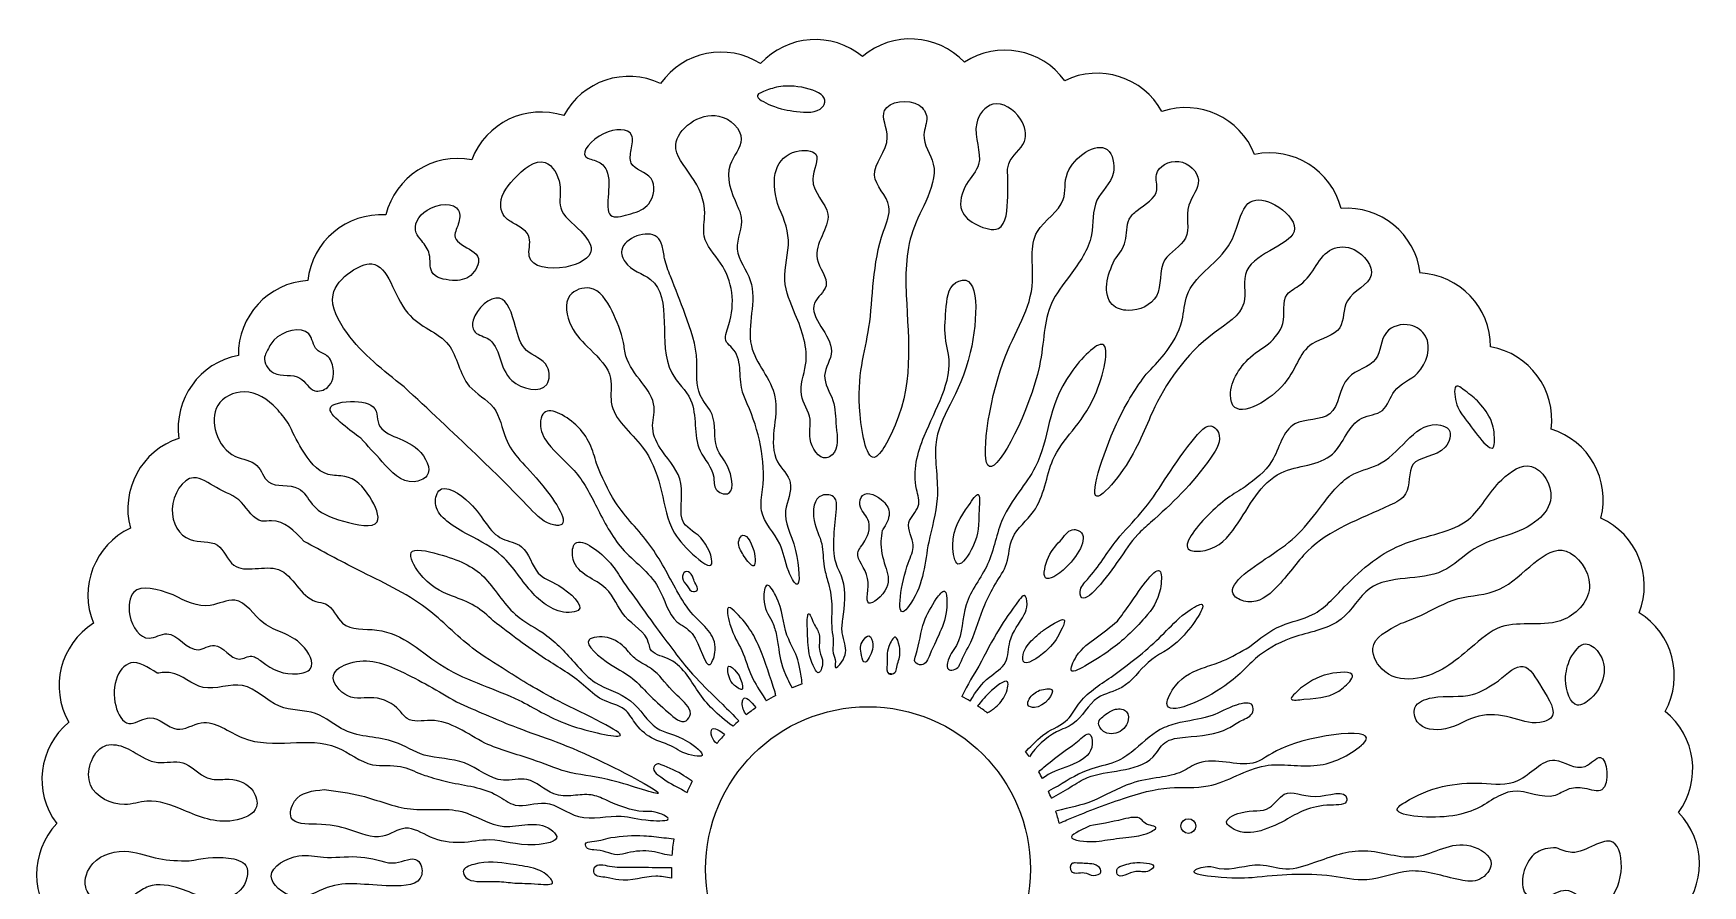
# Model space of a CAD drawing. Header units: millimetres. Extents: x 1148 to 2228, y 1678 to 2178.
# Drawn here: x 1149.2 to 1637.5, y 1928.4 to 2177.7 of the extents above; entities that cross this region are included whole.
import ezdxf

# ---------------------------------------------------------------- set-up
doc = ezdxf.new("R2010")
doc.units = ezdxf.units.MM
doc.layers.get('0').update_dxf_attribs({"color": 1})

# ---------------------------------------------------------------- blocks, each defined once
blk = doc.blocks.new('*U6')
blk.add_arc((-0.88, -18.22), 21.64, 43.1768, 130.401)
blk = doc.blocks.new('*U7')
at = {"color": 0, "linetype": 'ByBlock', "lineweight": -2}
for p, rotation in [((7211, 6053.3), 14.39999999999996), ((7240.85, 6057.29), 7.199999999999979), ((7300.87, 6053.96), 352.8), ((7181.89, 6045.59), 21.59999999999998), ((7330.09, 6046.69), 345.6), ((7153.98, 6034.3), 28.79999999999997), ((7358.17, 6035.81), 338.4), ((7127.7, 6019.6), 35.99999999999997), ((7384.66, 6021.5), 331.2000000000001), ((7409.16, 6003.98), 324), ((7103.46, 6001.72), 43.19999999999999), ((7431.26, 5983.53), 316.8), ((7081.67, 5980.95), 50.39999999999996), ((7062.64, 5957.6), 57.59999999999998), ((7450.63, 5960.47), 309.6), ((7466.95, 5935.16), 302.3999999999999), ((7046.7, 5932.06), 64.79999999999995), ((7479.97, 5908.01), 295.1999999999999), ((7034.08, 5904.72), 71.99999999999997), ((7489.49, 5879.44), 288), ((7024.98, 5876.01), 79.19999999999999), ((7495.35, 5849.9), 280.8), ((7019.56, 5846.39), 86.39999999999998), ((7497.46, 5819.86), 273.6), ((7017.89, 5816.32), 93.59999999999997)]:
    blk.add_blockref('*U6', p, dxfattribs=dict(at, rotation=rotation))
blk.add_blockref('*U6', (7270.96, 6057.52), dxfattribs=at)

msp = doc.modelspace()

# ---------------------------------------------------------------- linework, layer by layer
for centre, radius in [((1393.35, 1933.2), 47.5), ((1487.05, 1945.78), 2.16)]:
    msp.add_circle(centre, radius)
for start, end in [(109.5555, 112.6884), (82.9704, 83.9495), (118.0157, 121.1597), (58.6953, 61.4718), (128.2446, 128.2876), (124.7686, 128.2446), (52.6624, 56.1146), (131.052, 133.3745), (136.9209, 140.2936), (34.8468, 36.7581), (153.4502, 157.0231), (27.4133, 29.7092), (21.1162, 23.3131), (13.4843, 17.1586), (171.1801, 176.0365), (179.5538, 182.5944)]:
    msp.add_arc((1393.35, 1933.2), 57.5, start, end)
for points, knots in [([(1363.72, 2161.02), (1365.16, 2161.54), (1370.39, 2163.4), (1382.95, 2160.39), (1378.71, 2154.14), (1371.71, 2154.86), (1366.74, 2155.58), (1359.23, 2159.39), (1362.45, 2160.56), (1363.72, 2161.02)], [0, 0, 0, 0, 4.978665, 18.07367, 18.897659, 26.582102, 34.394793, 39.20113, 42.299068, 42.299068, 42.299068, 42.299068]), ([(1410.28, 2128.44), (1411.8, 2132.16), (1414.52, 2138.87), (1408.24, 2146.71), (1411.41, 2152.86), (1407.54, 2159.1), (1394.91, 2157.01), (1401.66, 2145.5), (1391.51, 2136.62), (1401.41, 2128), (1394.43, 2112.96), (1395.23, 2090.94), (1388.69, 2074.82), (1393.62, 2049.6), (1406.92, 2070.5), (1404.72, 2091.01), (1404.01, 2115.98), (1408.67, 2125.24), (1410.28, 2128.44)], [0, 0, 0, 0, 11.220921, 20.245772, 25.433265, 29.544542, 39.82098, 47.729437, 59.414722, 69.521702, 76.831771, 105.274411, 130.91867, 144.172005, 149.274164, 190.433876, 210.60157, 221.263734, 221.263734, 221.263734, 221.263734]), ([(1355.12, 2127.22), (1353.37, 2131.31), (1350.43, 2138.16), (1358.97, 2146.92), (1348.25, 2157.77), (1332.91, 2146.33), (1342.61, 2135.59), (1346.54, 2126.87), (1344.26, 2117.19), (1353.31, 2108.39), (1354.89, 2097.2), (1350.87, 2087.78), (1356.88, 2083.48), (1355.06, 2075.7), (1361.09, 2062.93), (1363.98, 2050.81), (1361.11, 2036.22), (1368.48, 2029.18), (1368.95, 2022.09), (1373.96, 2012.94), (1372.55, 2029.69), (1367.31, 2036.19), (1372.51, 2046.36), (1362.56, 2055.14), (1370.41, 2071.53), (1355.07, 2086.2), (1362.63, 2102.99), (1353.02, 2114.06), (1357.35, 2122.06), (1355.61, 2126.1), (1355.12, 2127.22)], [0, 0, 0, 0, 12.144354, 20.345284, 29.797844, 44.988163, 55.152051, 66.76732, 73.430798, 82.629073, 101.04513, 105.943326, 108.336993, 121.032025, 125.278755, 150.759769, 156.937318, 168.017342, 176.519242, 180.81406, 190.690393, 202.731358, 210.999171, 218.128847, 237.079113, 253.550438, 272.653721, 282.61388, 291.940801, 295.524031, 295.524031, 295.524031, 295.524031]), ([(1434.18, 2137.94), (1434.23, 2135.45), (1434.33, 2129.96), (1433.77, 2118.85), (1424.94, 2121.24), (1419.24, 2125.83), (1421.5, 2133.69), (1428.13, 2140.42), (1422.62, 2149.85), (1430, 2159.45), (1438.54, 2153.89), (1440.5, 2145.08), (1434.82, 2141.67), (1434.27, 2138.48), (1434.18, 2137.94)], [0, 0, 0, 0, 8.015453, 17.695879, 23.98407, 30.200046, 38.011971, 44.774486, 56.785656, 64.11982, 73.318096, 79.921368, 87.862271, 89.514698, 89.514698, 89.514698, 89.514698]), ([(1324.03, 2143.63), (1323.82, 2142.19), (1323.21, 2138.07), (1331.92, 2136.63), (1330.3, 2127.03), (1324.47, 2124.97), (1314.23, 2122.14), (1319.73, 2135.64), (1314.52, 2140.52), (1307.94, 2141.47), (1315.49, 2150.03), (1325.3, 2149.87), (1324.35, 2145.21), (1324.03, 2143.63)], [0, 0, 0, 0, 3.93137, 11.219465, 18.658407, 24.713235, 30.167955, 43.742162, 47.517087, 51.110329, 59.622718, 67.83059, 72.05717, 72.05717, 72.05717, 72.05717]), ([(1366.83, 2127.9), (1368.37, 2124.39), (1371.56, 2117.15), (1367.51, 2105.72), (1372.87, 2094.1), (1376.88, 2082.81), (1372.25, 2072.22), (1377.4, 2065.37), (1375.33, 2058.87), (1379.42, 2052.25), (1385.1, 2055.52), (1383.75, 2062.78), (1383.95, 2070.29), (1378.92, 2077.48), (1386.21, 2087.05), (1373.15, 2096.56), (1383.62, 2104.26), (1374.7, 2113.35), (1385.99, 2124.58), (1374.45, 2132.91), (1380.61, 2143.27), (1370.87, 2143.94), (1364.88, 2137.56), (1366.13, 2131.36), (1366.83, 2127.9)], [0, 0, 0, 0, 11.182417, 22.992177, 33.418114, 48.49404, 57.373783, 64.944287, 70.662596, 77.963751, 79.914518, 88.248613, 95.940817, 103.629114, 110.984667, 125.888029, 131.97585, 140.303981, 153.701425, 164.860302, 172.218966, 177.96712, 185.830198, 195.789681, 195.789681, 195.789681, 195.789681]), ([(1452.48, 2106.92), (1455.17, 2110.63), (1459.93, 2117.18), (1458.49, 2129.32), (1466.54, 2135.19), (1463.62, 2148.38), (1449.57, 2138.84), (1452.2, 2127.11), (1439.49, 2120.17), (1443.81, 2100.15), (1430.61, 2084.04), (1423.47, 2033.36), (1445.82, 2077.58), (1444.35, 2096.35), (1450.39, 2104.2), (1452.48, 2106.92)], [0, 0, 0, 0, 13.322944, 23.589204, 32.98408, 39.959056, 53.420863, 61.337263, 73.375046, 87.98615, 113.435311, 143.928668, 176.678488, 195.380609, 205.300159, 205.300159, 205.300159, 205.300159]), ([(1289.59, 2122.19), (1291.68, 2121), (1295.56, 2118.8), (1292.4, 2109.59), (1304.46, 2107.76), (1314.65, 2113.18), (1308.78, 2120.99), (1302.08, 2125.45), (1304.32, 2133.72), (1298.72, 2143.03), (1289.37, 2135.5), (1285.03, 2128.98), (1286.77, 2123.75), (1288.63, 2122.72), (1289.59, 2122.19)], [0, 0, 0, 0, 6.363526, 11.760641, 22.893658, 31.884223, 38.110747, 47.137972, 53.959388, 61.670555, 72.063803, 81.067977, 84.057862, 87.241238, 87.241238, 87.241238, 87.241238]), ([(1465.49, 2111.38), (1464.43, 2109.12), (1462.5, 2105.02), (1463.72, 2097.82), (1470.94, 2095.69), (1480.3, 2100.07), (1477.46, 2111.94), (1488.7, 2116.98), (1485.23, 2127.19), (1492.42, 2134.54), (1484.77, 2142.39), (1476.36, 2137.76), (1479.15, 2130.2), (1473.17, 2127.03), (1468.64, 2122.75), (1469.44, 2116.62), (1466.8, 2113.11), (1465.49, 2111.38)], [0, 0, 0, 0, 7.474873, 13.63685, 18.620079, 27.860855, 38.649343, 47.507502, 57.164738, 65.016188, 72.960846, 80.601406, 85.001813, 93.400404, 96.847198, 103.330135, 109.682213, 109.682213, 109.682213, 109.682213]), ([(1474.69, 2077.97), (1471.91, 2074.1), (1465.57, 2065.26), (1455.6, 2035.39), (1471.13, 2052.84), (1476.56, 2069.32), (1488.31, 2087.22), (1505.45, 2096.8), (1500.73, 2112.75), (1523.64, 2116.83), (1513.37, 2128.16), (1503.73, 2130.09), (1501.54, 2121.05), (1497.22, 2111.27), (1486.06, 2105.08), (1485.66, 2092.26), (1480.95, 2084.39), (1476.51, 2079.84), (1474.69, 2077.97)], [0, 0, 0, 0, 16.930132, 38.687651, 47.798337, 68.064206, 97.494865, 109.746671, 119.320409, 137.953695, 146.977139, 154.096969, 162.825149, 169.400386, 187.402887, 194.873715, 206.133479, 213.981575, 213.981575, 213.981575, 213.981575]), ([(1262.83, 2116.98), (1263.76, 2115.77), (1265.78, 2113.15), (1264.51, 2106.71), (1271.69, 2104.99), (1277.47, 2105.87), (1281.07, 2112.89), (1275.35, 2114.93), (1271.68, 2118.17), (1273.84, 2121.76), (1274.42, 2128.35), (1263.68, 2127.86), (1259.74, 2120.38), (1262.16, 2117.72), (1262.83, 2116.98)], [0, 0, 0, 0, 4.454944, 9.69913, 16.195029, 21.804708, 27.239674, 33.611421, 36.40633, 40.429767, 44.411141, 53.62363, 61.028585, 63.8881, 63.8881, 63.8881, 63.8881]), ([(1335.57, 2106.61), (1337.03, 2102.91), (1340.22, 2094.83), (1344.19, 2083.44), (1342.56, 2072.39), (1349.45, 2065.79), (1347.58, 2056.36), (1353.3, 2051.33), (1354.34, 2041.6), (1347.98, 2043.91), (1348.86, 2049.88), (1341.34, 2056.76), (1344.36, 2069.79), (1329.71, 2082), (1338.24, 2104.84), (1322.72, 2108.6), (1319.68, 2117.04), (1330.73, 2121.06), (1333.38, 2115.24), (1333.77, 2111.23), (1334.9, 2108.32), (1335.57, 2106.61)], [0, 0, 0, 0, 11.943716, 26.074834, 36.023302, 42.703704, 52.382897, 60.073188, 66.920626, 70.447735, 74.170427, 82.794901, 97.968299, 107.638548, 135.631953, 144.676986, 148.293044, 159.304005, 162.204998, 166.056048, 171.498561, 171.498561, 171.498561, 171.498561]), ([(1510.53, 2086.81), (1508.48, 2085.48), (1502.8, 2081.78), (1498.5, 2074.27), (1501.01, 2064.73), (1518.53, 2074.14), (1519.31, 2087.27), (1533.28, 2089.83), (1531.6, 2101.22), (1543.98, 2105.46), (1536.77, 2115.52), (1525.72, 2115.3), (1523.27, 2105.11), (1513.85, 2101.24), (1516.19, 2092.53), (1512.3, 2088.6), (1510.53, 2086.81)], [0, 0, 0, 0, 7.465069, 20.644106, 21.153967, 36.566482, 51.886018, 61.236154, 69.427164, 79.652716, 88.651957, 95.099957, 109.070051, 113.838957, 122.49369, 129.731267, 129.731267, 129.731267, 129.731267]), ([(1257.66, 2074.24), (1264.72, 2067.68), (1277.27, 2056), (1291.12, 2042.37), (1298.97, 2033.97), (1306.99, 2033.41), (1295.45, 2050.22), (1287.41, 2055.44), (1285.13, 2069.25), (1274.21, 2074.16), (1272.62, 2089.18), (1255.76, 2093.17), (1252.63, 2113.17), (1241.06, 2107.96), (1234.52, 2100.55), (1240.67, 2089.49), (1248.49, 2081.48), (1254.61, 2076.65), (1257.66, 2074.24)], [0, 0, 0, 0, 28.746914, 51.125807, 59.902318, 61.059628, 73.55884, 91.208593, 100.820822, 110.302443, 123.846281, 138.918451, 156.744875, 163.233373, 171.795534, 183.50164, 195.166179, 206.702398, 206.702398, 206.702398, 206.702398]), ([(1416.14, 2096.57), (1415.9, 2093.58), (1415.55, 2089.26), (1418.95, 2076.91), (1409.84, 2062.96), (1406.01, 2048.08), (1409.17, 2038.96), (1403.5, 2034.52), (1407.68, 2028), (1403.77, 2021.15), (1401.04, 2004.64), (1409.8, 2015.93), (1409.97, 2027.03), (1414.94, 2042.21), (1410.58, 2063.04), (1424.74, 2075.01), (1426.13, 2108.48), (1416.66, 2103.52), (1416.39, 2099.86), (1416.14, 2096.57)], [0, 0, 0, 0, 8.913092, 12.883443, 37.78881, 53.543368, 58.485716, 64.029398, 70.78979, 76.232767, 90.259864, 93.223224, 111.859255, 124.816359, 140.541975, 169.422541, 190.535491, 191.478706, 200.164244, 200.164244, 200.164244, 200.164244]), ([(1290.26, 2091.83), (1290.96, 2089.22), (1292.36, 2083.96), (1300.36, 2082.01), (1300.32, 2071.78), (1284.46, 2075.16), (1286.45, 2088.1), (1277.63, 2089.74), (1277.49, 2096.37), (1286.86, 2103.84), (1289.15, 2095.78), (1290.26, 2091.83)], [0, 0, 0, 0, 7.608776, 15.323117, 20.491026, 30.780831, 45.064663, 49.441434, 52.574664, 62.602769, 72.217108, 72.217108, 72.217108, 72.217108]), ([(1318.55, 2096.41), (1319.88, 2093.44), (1321.76, 2089.22), (1322.48, 2081.51), (1327, 2075.95), (1331.88, 2069.16), (1329.44, 2061.75), (1333.56, 2054.19), (1340.78, 2046.82), (1336.77, 2033.92), (1345.75, 2030.89), (1349.58, 2018.76), (1339.8, 2027.09), (1334.8, 2033.58), (1332.92, 2045.56), (1328.08, 2058.16), (1316.73, 2066.28), (1319.27, 2078.22), (1312.3, 2085.06), (1305.93, 2091.19), (1303.78, 2101.36), (1313.86, 2104.78), (1316.79, 2099.56), (1318.55, 2096.41)], [0, 0, 0, 0, 9.703839, 13.75821, 22.759966, 30.800063, 37.012084, 44.168513, 55.233464, 66.814791, 74.51624, 82.004519, 89.503078, 98.292669, 110.707439, 123.368586, 139.231548, 146.255124, 156.54287, 165.417758, 174.37119, 180.563549, 189.989012, 189.989012, 189.989012, 189.989012]), ([(1217.54, 2084.61), (1218.07, 2085.77), (1220.03, 2090.02), (1230.52, 2092.96), (1231.08, 2084.84), (1235.7, 2083.66), (1237.52, 2079.15), (1236.49, 2073.93), (1230.46, 2072.11), (1227.34, 2078.99), (1219.77, 2076.31), (1216.12, 2081.96), (1217.25, 2084.07), (1217.54, 2084.61)], [0, 0, 0, 0, 3.890813, 14.275356, 19.483093, 22.841886, 27.055675, 32.795774, 36.649149, 42.356764, 50.253998, 55.51098, 57.272767, 57.272767, 57.272767, 57.272767]), ([(1503.71, 2045.06), (1506.6, 2047.2), (1512.98, 2051.91), (1515.38, 2065.77), (1531.24, 2063.69), (1531.11, 2078.5), (1543.56, 2080.49), (1543.11, 2091.11), (1551.68, 2093.49), (1558.89, 2088.25), (1555.77, 2077.27), (1546.73, 2074.61), (1544.87, 2066.19), (1534.39, 2065.81), (1530.91, 2050.91), (1510.55, 2051.69), (1503.21, 2035.41), (1495.12, 2026.16), (1483.46, 2025.97), (1494.19, 2039.28), (1500.32, 2043), (1503.71, 2045.06)], [0, 0, 0, 0, 10.700353, 23.566918, 34.17718, 46.09961, 55.756574, 64.161195, 71.471114, 76.988482, 88.019603, 96.600625, 103.257644, 109.676061, 123.228276, 139.242403, 159.82144, 171.177001, 175.746052, 187.006909, 200.966314, 200.966314, 200.966314, 200.966314]), ([(1430.6, 2016.65), (1429.5, 2014.62), (1426.56, 2009.17), (1424.47, 2000.85), (1420.99, 1995.22), (1419.75, 1991.8), (1416.43, 1990.71), (1416.54, 1995.25), (1421.2, 1999.92), (1420.6, 2011.59), (1429.7, 2022.04), (1431.63, 2037.51), (1447.16, 2053.5), (1445.05, 2071.95), (1465.71, 2092.78), (1459.55, 2065.35), (1446.18, 2056.73), (1444.63, 2038.54), (1434.69, 2031.37), (1434.61, 2022.63), (1431.88, 2018.56), (1430.6, 2016.65)], [0, 0, 0, 0, 6.918591, 18.543902, 25.47822, 26.454864, 29.602337, 31.540089, 37.184655, 49.431502, 62.85585, 76.921709, 94.735675, 124.1373, 136.6774, 151.799982, 174.219168, 190.379198, 200.160957, 207.902233, 214.69006, 214.69006, 214.69006, 214.69006]), ([(1223.74, 2063.68), (1224.97, 2061.17), (1227.75, 2055.54), (1233.19, 2048.02), (1242.15, 2048.59), (1247.52, 2043.53), (1252.42, 2032.07), (1238.56, 2034.95), (1231.24, 2038), (1226.94, 2046.7), (1217.51, 2044.02), (1215.25, 2052.68), (1207.03, 2053.16), (1201.93, 2060.17), (1201.66, 2069.83), (1211.83, 2074.69), (1219.53, 2069.41), (1222.67, 2065.13), (1223.74, 2063.68)], [0, 0, 0, 0, 8.589827, 19.304477, 24.169084, 33.668852, 41.23513, 51.105802, 61.557464, 67.667723, 76.583944, 82.452934, 89.309212, 98.175727, 106.153538, 114.898314, 125.54368, 130.985736, 130.985736, 130.985736, 130.985736]), ([(1571.59, 2070.21), (1573.02, 2068.55), (1575.73, 2065.4), (1576.66, 2060.81), (1576.6, 2052.81), (1568.4, 2064.67), (1565.29, 2068.37), (1564.44, 2075.66), (1568.62, 2072.75), (1570.33, 2071.28), (1571.59, 2070.21)], [0, 0, 0, 0, 6.369156, 12.111886, 14.66645, 26.242391, 31.856287, 36.556749, 38.528472, 43.941093, 43.941093, 43.941093, 43.941093]), ([(1244.99, 2059.22), (1247.02, 2057.02), (1251.46, 2052.22), (1257.82, 2045), (1266.64, 2048.43), (1261.12, 2059.86), (1249.65, 2059.61), (1249.88, 2068.86), (1243.4, 2070.61), (1233.26, 2068.97), (1240.28, 2062.72), (1243.34, 2060.45), (1244.99, 2059.22)], [0, 0, 0, 0, 9.286467, 20.278411, 24.394079, 32.532628, 46.730465, 49.89891, 56.776813, 64.246474, 70.006348, 76.787846, 76.787846, 76.787846, 76.787846]), ([(1313.92, 2051.83), (1315.54, 2047.96), (1319.27, 2039.06), (1330.19, 2028.68), (1336.21, 2016.53), (1342.31, 2006.29), (1350.43, 2000.99), (1346.19, 1988.92), (1343.78, 2002.68), (1335.21, 2005.68), (1332.74, 2018.09), (1320.68, 2025.8), (1314.28, 2038.63), (1308.43, 2049.99), (1300.23, 2056.04), (1297.04, 2062.26), (1298.59, 2069.47), (1310.93, 2062.59), (1312.85, 2055.69), (1313.92, 2051.83)], [0, 0, 0, 0, 12.492924, 28.69139, 44.248991, 52.71798, 64.860107, 69.288057, 79.775872, 85.346051, 96.745993, 112.368256, 126.510488, 139.11502, 150.171259, 156.400976, 159.220306, 169.354838, 182.196492, 182.196492, 182.196492, 182.196492]), ([(1476.01, 2034.55), (1482.09, 2040.06), (1489.93, 2047.18), (1497.35, 2059.3), (1493.15, 2064.54), (1482.15, 2051.51), (1477.38, 2041.22), (1464.82, 2028.72), (1460.32, 2020.56), (1455.3, 2015.62), (1455.71, 2008.87), (1467.14, 2023.61), (1470.67, 2029.88), (1474.67, 2033.38), (1476.01, 2034.55)], [0, 0, 0, 0, 26.062656, 33.593592, 35.803079, 43.332683, 69.0798, 79.65896, 94.11376, 98.23553, 99.014775, 113.15848, 123.363301, 128.503783, 128.503783, 128.503783, 128.503783]), ([(1526.25, 2039.81), (1523.96, 2036.77), (1519.38, 2030.69), (1510.83, 2024.66), (1495.59, 2014.75), (1506.46, 2010.02), (1514.62, 2016.48), (1523.61, 2030.84), (1538.93, 2036.12), (1552.53, 2042.8), (1550.38, 2054.41), (1561.94, 2053.37), (1564.59, 2061.7), (1554.4, 2065.82), (1547.9, 2051.64), (1533.56, 2049.36), (1528.98, 2043.39), (1526.25, 2039.81)], [0, 0, 0, 0, 10.977544, 21.99341, 37.239758, 41.492032, 50.797519, 64.905566, 92.411549, 98.128786, 106.950842, 117.661956, 122.904496, 125.61509, 146.176155, 154.829618, 167.70221, 167.70221, 167.70221, 167.70221]), ([(1504.92, 1998.25), (1502.36, 1996.74), (1498.27, 1994.31), (1490.41, 1991.86), (1483.95, 1989.15), (1477.3, 1976.08), (1499.69, 1986.16), (1506.51, 1995.87), (1519.03, 2002.22), (1532.45, 2003.97), (1540.71, 2020.47), (1559.58, 2016.31), (1572.33, 2030.25), (1586.78, 2031.02), (1595.22, 2042.45), (1588.28, 2054.17), (1576.03, 2046.11), (1569.92, 2032.28), (1548.63, 2030.05), (1534.69, 2018.54), (1524.81, 2006.92), (1513.39, 2005.01), (1507.87, 2000.61), (1504.92, 1998.25)], [0, 0, 0, 0, 8.883875, 14.20243, 24.544, 30.321141, 48.085008, 61.566901, 73.480713, 87.748161, 99.968503, 121.879544, 133.11498, 153.723884, 161.140425, 171.847913, 181.376118, 196.556412, 216.21648, 238.199466, 250.545584, 260.212429, 271.41242, 271.41242, 271.41242, 271.41242]), ([(1228.45, 2029.06), (1233.64, 2026.23), (1245.54, 2019.74), (1263.65, 2011.56), (1275.56, 1998.64), (1289.65, 1990.04), (1300.71, 1982.82), (1330.76, 1969.25), (1303.15, 1975.14), (1290.17, 1984.38), (1268.6, 1990.14), (1254.99, 2004.84), (1239.15, 2002.53), (1236.53, 2011.02), (1227.66, 2011.51), (1223.42, 2025.14), (1207.69, 2018.13), (1203.96, 2030), (1193.5, 2027.85), (1187.37, 2038.48), (1194.7, 2050.55), (1203.17, 2043.98), (1210.49, 2041.78), (1214.06, 2034.3), (1221.94, 2035.87), (1225.55, 2032.09), (1228.45, 2029.06)], [0, 0, 0, 0, 17.792219, 40.768115, 58.523209, 70.356704, 88.212863, 108.786018, 124.161999, 140.410951, 164.3668, 186.775654, 197.020312, 204.535572, 207.476407, 221.84047, 234.957206, 242.566636, 250.690963, 260.987104, 272.133367, 279.395004, 287.929317, 296.012637, 298.820602, 310.141493, 310.141493, 310.141493, 310.141493]), ([(1276.5, 2030.94), (1280, 2029.13), (1287.8, 2025.11), (1293.06, 2015.54), (1299.86, 2009.69), (1304.43, 2007.9), (1311.69, 2009.12), (1303.02, 2017.02), (1295.63, 2018.87), (1293.85, 2028.19), (1282.9, 2029.83), (1280.21, 2039.09), (1267.74, 2047.13), (1266.23, 2038.74), (1270.54, 2034.3), (1274.33, 2032.16), (1276.5, 2030.94)], [0, 0, 0, 0, 11.567493, 25.810542, 31.625922, 38.001385, 40.679341, 49.86134, 56.908721, 66.064813, 72.07207, 86.167424, 95.960411, 100.332798, 105.949671, 113.465062, 113.465062, 113.465062, 113.465062]), ([(1384.11, 2038.58), (1383.84, 2035.98), (1383.29, 2030.72), (1383.17, 2023.47), (1387.39, 2016.06), (1386.31, 2008.82), (1385.48, 2002.52), (1386.96, 1998.35), (1387.08, 1995.04), (1383.38, 1991.18), (1384.1, 1994.41), (1382.79, 1996.41), (1383.42, 1999.84), (1382.4, 2004.51), (1383.13, 2010.63), (1381.89, 2016.73), (1380.04, 2022.41), (1380.46, 2028.79), (1376.74, 2034.62), (1377.6, 2043.44), (1384.3, 2042.48), (1384.17, 2039.83), (1384.11, 2038.58)], [0, 0, 0, 0, 7.875589, 15.98608, 21.038487, 32.732639, 36.714276, 39.988528, 45.495107, 47.860262, 49.549075, 52.133898, 55.395977, 59.221488, 66.513078, 73.549307, 77.720305, 84.431437, 91.664615, 99.333417, 103.053467, 106.356904, 106.356904, 106.356904, 106.356904]), ([(1397.52, 2032.32), (1397.35, 2031.26), (1396.78, 2027.78), (1398.15, 2022.19), (1400.64, 2015.48), (1391.28, 2007.86), (1395.16, 2019.57), (1388.53, 2024.61), (1393.29, 2029.69), (1394.58, 2035.43), (1390.34, 2038.75), (1391.81, 2044.48), (1398.01, 2041.67), (1400.3, 2036.79), (1398.59, 2034), (1397.6, 2032.4)], [0, 0, 0, 0, 3.213665, 10.509388, 17.007217, 23.874436, 31.116994, 39.12994, 43.186538, 49.525351, 54.34613, 57.249549, 63.63228, 67.496408, 72.69816, 72.69816, 72.69816, 72.69816]), ([(1422.75, 2039.48), (1420.47, 2036.3), (1417.15, 2031.66), (1419.18, 2019.49), (1426.16, 2030.13), (1425.48, 2034.57), (1426.29, 2044.81), (1423.93, 2041.26), (1422.75, 2039.48)], [0, 0, 0, 0, 12.420524, 18.106102, 24.754492, 35.881349, 40.231751, 44.610247, 44.610247, 44.610247, 44.610247]), ([(1355.83, 2026.91), (1356.49, 2025.72), (1357.43, 2024.02), (1360.53, 2020.58), (1360.54, 2027.22), (1356.91, 2032.43), (1355.23, 2028.83), (1355.63, 2027.57), (1355.83, 2026.91)], [0, 0, 0, 0, 4.428902, 6.330767, 10.818914, 16.413288, 18.27098, 20.347012, 20.347012, 20.347012, 20.347012]), ([(1450.08, 2029.71), (1448.66, 2028.26), (1445.91, 2025.46), (1443.67, 2015.91), (1453.55, 2022.06), (1458.48, 2031.44), (1452.43, 2032.92), (1451.12, 2031.13), (1450.08, 2029.71)], [0, 0, 0, 0, 6.573004, 12.679475, 19.475748, 30.808908, 32.022319, 36.561996, 36.561996, 36.561996, 36.561996]), ([(1283.73, 2005.81), (1288.74, 2001.95), (1297.31, 1995.36), (1308.73, 1988.83), (1315.22, 1982.07), (1322.15, 1981.11), (1325.27, 1975.41), (1329.74, 1971.02), (1335.61, 1969.66), (1339.48, 1966.85), (1347.65, 1965.11), (1338.61, 1972.73), (1330.66, 1972.95), (1324.64, 1984.09), (1314.36, 1986.17), (1307.09, 1993.92), (1300.4, 2001.83), (1288.57, 2007.32), (1281.44, 2020.31), (1271.68, 2024.53), (1257.28, 2027.96), (1263.28, 2016.84), (1270.19, 2013.51), (1278.58, 2010.59), (1282.03, 2007.38), (1283.73, 2005.81)], [0, 0, 0, 0, 18.940231, 32.404055, 39.337627, 46.485523, 51.304973, 57.921379, 64.939172, 68.111585, 73.765886, 79.67901, 89.551944, 100.512503, 112.175608, 119.114239, 131.852233, 142.991616, 157.336195, 172.227481, 180.150091, 186.631247, 198.423131, 205.56945, 212.45351, 212.45351, 212.45351, 212.45351]), ([(1353.86, 1975), (1349.02, 1978.49), (1343.71, 1983.98), (1338.09, 1994.78), (1329.73, 1996.12), (1328.83, 2002.4), (1321.18, 2006.09), (1317.76, 2017.33), (1306.53, 2019.68), (1306.95, 2032.09), (1317.39, 2024.34), (1320.11, 2019.85), (1321.1, 2018.21)], [66.525713, 66.525713, 66.525713, 66.525713, 80.945912, 94.096671, 99.866746, 101.620434, 111.962453, 121.902136, 134.663001, 139.128198, 150.167792, 156.516477, 156.516477, 156.516477, 156.516477]), ([(1549.34, 2005.11), (1545.3, 2003.06), (1538.5, 1999.61), (1544.42, 1989.05), (1557.4, 1987.91), (1567.86, 1996.13), (1580.13, 2007.3), (1595.76, 2002.16), (1607.82, 2015.75), (1594.6, 2033.63), (1581.8, 2012.91), (1565.77, 2013.57), (1556.89, 2007.94), (1551.24, 2005.82), (1549.34, 2005.11)], [0, 0, 0, 0, 11.1394, 18.762495, 28.507091, 46.433441, 57.30112, 75.861766, 88.282279, 100.297599, 122.790416, 135.181371, 147.187674, 153.303983, 153.303983, 153.303983, 153.303983]), ([(1466.34, 2005.75), (1464.25, 2004.03), (1460.03, 2000.56), (1454.99, 1997.52), (1451.35, 1989.48), (1462.21, 1995.64), (1467.39, 1999.51), (1475.19, 2007.36), (1479.04, 2012.8), (1479.58, 2025.13), (1470.78, 2011.72), (1467.43, 2007.21), (1466.34, 2005.75)], [0, 0, 0, 0, 7.924294, 15.936529, 20.292847, 25.325146, 39.979166, 47.098543, 56.696905, 61.651646, 74.594838, 80.807872, 80.807872, 80.807872, 80.807872]), ([(1190.11, 2013.46), (1193.65, 2011.6), (1199.48, 2008.52), (1209.72, 2014.22), (1216.54, 2002.57), (1226.69, 2002.28), (1232.48, 1991.72), (1223.63, 1989.32), (1218.21, 1992), (1213.07, 1996.29), (1207.76, 1992.78), (1203.49, 2000.88), (1195.44, 1994.83), (1190.11, 2004.56), (1181.71, 1998.66), (1176.37, 2006.65), (1177.97, 2017.45), (1185.44, 2015), (1190.11, 2013.46)], [0, 0, 0, 0, 11.281747, 18.616348, 29.462715, 42.296425, 49.648406, 53.697506, 64.80217, 68.091095, 71.810891, 80.144786, 85.085219, 95.340809, 100.725551, 109.443528, 116.358971, 127.903544, 127.903544, 127.903544, 127.903544]), ([(1321.1, 2018.21), (1325.25, 2012.37), (1332.2, 2002.6), (1342.51, 1989.19), (1348.35, 1983.9), (1354.07, 1978.16), (1355.59, 1976.56)], [0, 0, 0, 0, 21.871706, 36.594561, 47.457558, 52.179566, 52.179566, 52.179566, 52.179566]), ([(1342.22, 2018.27), (1342.43, 2017.73), (1342.83, 2016.69), (1343.99, 2014.9), (1341.68, 2013.92), (1340.55, 2016.32), (1338.63, 2017.83), (1339.58, 2020.82), (1341.8, 2019.76), (1342.1, 2018.71), (1342.22, 2018.27)], [0, 0, 0, 0, 1.83709, 3.570031, 4.859001, 7.287886, 10.010272, 12.014032, 13.9157, 15.284045, 15.284045, 15.284045, 15.284045]), ([(1374.1, 1987.38), (1374.02, 1988.15), (1373.45, 1992.28), (1372.49, 1996.08), (1368.08, 2003.85), (1368.88, 2009.71), (1363.43, 2018.04), (1362.31, 2010.47), (1364.11, 2007.63), (1365.26, 2005.83)], [29.347867, 29.347867, 29.347867, 29.347867, 31.115772, 38.606167, 43.806255, 55.97538, 59.801924, 63.807657, 70.742319, 70.742319, 70.742319, 70.742319]), ([(1413.28, 2012.27), (1411.94, 2010.05), (1408.8, 2004.88), (1408.46, 1998.78), (1406.53, 1993.54), (1409.94, 1992.3), (1412.11, 1997.67), (1414.97, 2003.31), (1416.71, 2008.67), (1416.17, 2015.94), (1414.23, 2013.48), (1413.28, 2012.27)], [0, 0, 0, 0, 7.566987, 17.656181, 19.688731, 21.732027, 25.495172, 33.700625, 41.698721, 45.111278, 48.425496, 48.425496, 48.425496, 48.425496]), ([(1423.22, 1982.33), (1425.02, 1985.37), (1427.49, 1988.86), (1434.61, 1993.16), (1434.18, 2001.01), (1438.43, 2006.08), (1440.23, 2010.14), (1439.37, 2014.2), (1435.25, 2008.87), (1431.4, 2003.35), (1427.75, 1996.36), (1425.77, 1992.57)], [37.512559, 37.512559, 37.512559, 37.512559, 46.887432, 53.253737, 59.480772, 68.346586, 71.523057, 74.182422, 76.11459, 86.518007, 98.828125, 98.828125, 98.828125, 98.828125]), ([(1366.17, 1985), (1364.77, 1989.34), (1362.02, 1997.84), (1358.23, 2005.05), (1351.54, 2011.24), (1353.27, 2002.17), (1356.63, 1997.89), (1359.04, 1989.09), (1361.67, 1985.52), (1363.48, 1982.59), (1363.6, 1982.41)], [0, 0, 0, 0, 13.245131, 25.952701, 28.628388, 33.517002, 42.006392, 50.140338, 57.786658, 58.289547, 58.289547, 58.289547, 58.289547]), ([(1375.55, 2006.24), (1375.6, 2003.68), (1375.67, 1998.67), (1376.46, 1993.88), (1379.08, 1989.63), (1380.71, 1994.12), (1378.52, 1997.02), (1379.74, 2001.88), (1377.6, 2004.37), (1375.9, 2009.11), (1375.65, 2006.99), (1375.55, 2006.24)], [0, 0, 0, 0, 7.509055, 14.704708, 16.178199, 19.315552, 22.762717, 27.804455, 31.495141, 34.59525, 36.277313, 36.277313, 36.277313, 36.277313]), ([(1444.68, 2003.14), (1443.79, 2002.37), (1441.6, 2000.48), (1438.94, 1997.95), (1438.12, 1991.59), (1446.75, 1997.56), (1448.8, 2000.87), (1452.23, 2007.96), (1447.72, 2005.08), (1444.68, 2003.14)], [0, 0, 0, 0, 3.50549, 8.635761, 11.318597, 18.400135, 25.782382, 29.000296, 35.72937, 35.72937, 35.72937, 35.72937]), ([(1473.65, 1996.39), (1475.85, 1998.35), (1480.24, 2002.28), (1484.53, 2007.18), (1494.43, 2013.52), (1484.33, 1997.83), (1475.31, 1995.41), (1469.12, 1985.65), (1458.9, 1984.09), (1455.27, 1975.8), (1446.63, 1973.04), (1442.48, 1968.87), (1440.54, 1966.06)], [0, 0, 0, 0, 8.604576, 17.21285, 22.433166, 33.712474, 45.946084, 56.571622, 64.271881, 74.716278, 80.070208, 90.856485, 90.856485, 90.856485, 90.856485]), ([(1365.26, 2005.83), (1365.71, 2004.61), (1366.7, 2001.94), (1367.37, 1995.91), (1368.21, 1991.77), (1370.67, 1987.11), (1371.17, 1986.25)], [0, 0, 0, 0, 3.923901, 8.53988, 17.538417, 19.792995, 19.792995, 19.792995, 19.792995]), ([(1322.59, 1997.64), (1323.51, 1996.52), (1325.55, 1994.04), (1331.37, 1991.66), (1335.13, 1985.83), (1339.6, 1982.35), (1341.98, 1978.91), (1339.48, 1974.92), (1333.81, 1980.07), (1329.53, 1983.74), (1324.27, 1989.73), (1318.31, 1992.4), (1307.89, 2000.75), (1318.21, 2001.62), (1321.06, 1999.03), (1322.59, 1997.64)], [0, 0, 0, 0, 4.300409, 9.498108, 18.236445, 24.089806, 27.041452, 29.482497, 35.133237, 43.277345, 49.516313, 57.261612, 66.842806, 72.335273, 78.650856, 78.650856, 78.650856, 78.650856]), ([(1393.04, 1994.07), (1393.96, 1995.45), (1395.39, 1997.57), (1393.99, 2002.42), (1390.94, 1999.25), (1391.06, 1997.03), (1392.05, 1993.18), (1392.86, 1993.91), (1393.04, 1994.07)], [0, 0, 0, 0, 5.15087, 7.89161, 10.109768, 14.468334, 16.755163, 17.374433, 17.374433, 17.374433, 17.374433]), ([(1402.56, 1998.29), (1402.64, 1997.58), (1402.89, 1995.5), (1401.79, 1993.15), (1401.59, 1990.37), (1398.59, 1989.91), (1399.21, 1994.46), (1398.51, 1997.16), (1401.55, 2002.49), (1402.23, 1999.65), (1402.56, 1998.29)], [0, 0, 0, 0, 2.105072, 6.169293, 7.821473, 9.648475, 12.413483, 17.704343, 21.02046, 24.032591, 24.032591, 24.032591, 24.032591]), ([(1598.73, 1994.79), (1598.05, 1992.89), (1596.49, 1988.56), (1599.27, 1979.32), (1608.24, 1984.82), (1610.55, 1994.5), (1602.47, 2000.66), (1600.11, 1996.94), (1598.73, 1994.79)], [0, 0, 0, 0, 6.374655, 14.527358, 18.919271, 32.61029, 37.139387, 43.377004, 43.377004, 43.377004, 43.377004]), ([(1185.41, 1990.49), (1186.76, 1990.67), (1191.64, 1991.33), (1198.7, 1983.71), (1211.37, 1989.75), (1220.07, 1979.07), (1231.98, 1980.23), (1241.26, 1971.53), (1253.55, 1972.18), (1264.01, 1965.2), (1275.95, 1965.95), (1284.52, 1957.67), (1294.6, 1960.85), (1300.15, 1954.6), (1306.98, 1954.56), (1312.22, 1955.4), (1318.77, 1952.49), (1325.25, 1949.69), (1331.05, 1950.31), (1337.43, 1947.3), (1327.14, 1947.22), (1320.67, 1949.83), (1308.77, 1946.37), (1299.88, 1954.41), (1290.74, 1950.36), (1282.62, 1957.06), (1273.46, 1957.76), (1266.07, 1959.85), (1261.35, 1961.38), (1256.27, 1964.13), (1247, 1962.5), (1233.9, 1974.08), (1214.59, 1965.98), (1200.27, 1978.6), (1190.61, 1971.81), (1184.4, 1979.72), (1174.84, 1972.25), (1170.79, 1987.01), (1177.88, 1995.54), (1182.72, 1992.29), (1185.41, 1990.49)], [0, 0, 0, 0, 3.998081, 14.383368, 25.96128, 38.303229, 49.118562, 58.918446, 73.913795, 83.372282, 95.394652, 107.82021, 114.71693, 123.573004, 129.327584, 134.540446, 139.12306, 150.550839, 154.045501, 158.31673, 163.552664, 172.237108, 184.717292, 195.128111, 204.000359, 209.904408, 224.531686, 230.80151, 232.948377, 239.432867, 247.654162, 259.226408, 286.905894, 299.856852, 307.205731, 315.781332, 321.530925, 334.971789, 341.607318, 349.894943, 349.894943, 349.894943, 349.894943]), ([(1272.97, 1982.12), (1267.64, 1985.27), (1258.02, 1990.94), (1245.2, 1995.91), (1234.67, 1990.03), (1241.22, 1982.04), (1249.09, 1984.3), (1255.44, 1981.25), (1259.03, 1975.74), (1269.62, 1978.29), (1280.11, 1969.17), (1293.86, 1966.15), (1305.79, 1960.86), (1316.83, 1960.38), (1341.27, 1951.24), (1308.32, 1969.01), (1292.8, 1973.31), (1278.67, 1979.59), (1272.97, 1982.12)], [0, 0, 0, 0, 18.681447, 33.717082, 39.68496, 46.943725, 54.621972, 62.97412, 66.207349, 73.085766, 90.331127, 104.954903, 115.517435, 127.886852, 143.113928, 163.385994, 189.980268, 207.962829, 207.962829, 207.962829, 207.962829]), ([(1356.67, 1986.85), (1356.35, 1988.14), (1355.81, 1990.27), (1351.67, 1994.03), (1352.79, 1987.96), (1354.46, 1986.72), (1356.72, 1985.34), (1356.69, 1986.35), (1356.67, 1986.85)], [0, 0, 0, 0, 4.341341, 7.174353, 11.196146, 14.523574, 15.707012, 16.830411, 16.830411, 16.830411, 16.830411]), ([(1439.42, 1967.61), (1439.5, 1967.69), (1441.35, 1969.27), (1444.88, 1973.54), (1451.8, 1975.82), (1455.72, 1983.83), (1464.41, 1989.04), (1470.65, 1993.99), (1473.65, 1996.39)], [114.584155, 114.584155, 114.584155, 114.584155, 114.968598, 122.514216, 130.093565, 135.604559, 148.023797, 159.606649, 159.606649, 159.606649, 159.606649]), ([(1577.82, 1988.32), (1575.31, 1986.64), (1569.38, 1982.68), (1560.82, 1984.56), (1552.35, 1981.56), (1553.93, 1974.04), (1563.65, 1973.29), (1571.21, 1979.05), (1581.32, 1977.99), (1587.85, 1975.21), (1595.84, 1977.84), (1590.34, 1986.11), (1585.48, 1995.06), (1580.38, 1990.56), (1577.82, 1988.32)], [0, 0, 0, 0, 8.695663, 20.450512, 26.352811, 30.4865, 38.97878, 49.385899, 58.700048, 67.410664, 70.852756, 80.106571, 88.408881, 96.697401, 96.697401, 96.697401, 96.697401]), ([(1430.26, 1980.2), (1431.37, 1981.17), (1433.47, 1983.01), (1435.37, 1990.38), (1428.54, 1984.9), (1426.34, 1982.05), (1425.41, 1980.94)], [0, 0, 0, 0, 4.714135, 8.956798, 15.241834, 20.018692, 20.018692, 20.018692, 20.018692]), ([(1519.9, 1986.12), (1522.09, 1987.74), (1525.92, 1990.6), (1537.45, 1991.29), (1529.76, 1983.23), (1525.12, 1983.48), (1515.52, 1982.18), (1518.38, 1984.74), (1519.9, 1986.12)], [0, 0, 0, 0, 9.235599, 16.175968, 20.636093, 32.606051, 36.248876, 40.448329, 40.448329, 40.448329, 40.448329]), ([(1357.72, 1978.33), (1357.08, 1979.41), (1356.33, 1980.86), (1357.02, 1984.5), (1359.14, 1982.25), (1360.55, 1980.43)], [4.022551, 4.022551, 4.022551, 4.022551, 7.733444, 8.8512, 13.616899, 13.616899, 13.616899, 13.616899]), ([(1443.54, 1985.54), (1442.36, 1984.88), (1440.67, 1983.94), (1439.69, 1980.91), (1444.14, 1979.49), (1449.65, 1986.82), (1445.05, 1985.86), (1443.54, 1985.54)], [0, 0, 0, 0, 4.043851, 5.747228, 7.797543, 15.061489, 18.595905, 18.595905, 18.595905, 18.595905]), ([(1428.22, 1978.92), (1428.6, 1979.13), (1429.31, 1979.53), (1429.96, 1979.99), (1430.26, 1980.2)], [34.808776, 34.808776, 34.808776, 34.808776, 36.084641, 37.200033, 37.200033, 37.200033, 37.200033]), ([(1446.99, 1953.92), (1448.87, 1954.98), (1453.41, 1957.67), (1458.27, 1960.85), (1467.39, 1961.93), (1476.27, 1964.01), (1479.85, 1971.15), (1488.57, 1972.12), (1496.63, 1972.59), (1502.25, 1976.75), (1506.13, 1978.06), (1506.01, 1982.44), (1499.26, 1980.98), (1494.09, 1977.51), (1486.31, 1976.58), (1478.2, 1974.43), (1472.74, 1969.23), (1466.18, 1964.07), (1457.6, 1962.86), (1452.1, 1959.46), (1448.93, 1957.5)], [20.938297, 20.938297, 20.938297, 20.938297, 25.327381, 31.256627, 41.266211, 51.48144, 56.80979, 63.094453, 75.871582, 80.291367, 84.4833, 86.32647, 90.978303, 98.779073, 107.728571, 113.200226, 123.796085, 129.744074, 137.88321, 148.968206, 148.968206, 148.968206, 148.968206]), ([(1463.44, 1978.84), (1462.1, 1977.92), (1459.73, 1976.27), (1462.33, 1972.92), (1466.06, 1972.53), (1469.7, 1974.96), (1469.65, 1979.86), (1465.81, 1980.33), (1464.16, 1979.29), (1463.44, 1978.84)], [0, 0, 0, 0, 4.038331, 7.155281, 9.737075, 14.96073, 18.190757, 21.482179, 24.050324, 24.050324, 24.050324, 24.050324]), ([(1349.11, 1969.94), (1348.48, 1970.45), (1347.49, 1971.66), (1347.29, 1974.86), (1349.92, 1973.79), (1350.96, 1972.96), (1351.35, 1972.47)], [1.925845, 1.925845, 1.925845, 1.925845, 4.368071, 6.556397, 8.594837, 10.528883, 10.528883, 10.528883, 10.528883]), ([(1443.29, 1961.7), (1443.76, 1962.1), (1446.29, 1964.26), (1450.17, 1967.47), (1454.29, 1969.97), (1458.36, 1974.25), (1459.66, 1967.7), (1453.9, 1963.45), (1447.95, 1962.2), (1444.94, 1960.1), (1444.39, 1959.67)], [4.919853, 4.919853, 4.919853, 4.919853, 6.772302, 14.794692, 19.277478, 23.388862, 26.381016, 33.456976, 42.48668, 44.574251, 44.574251, 44.574251, 44.574251]), ([(1449.26, 1946.61), (1450.04, 1946.92), (1455.67, 1949.39), (1466.94, 1953.72), (1480.62, 1957.69), (1495.27, 1956.23), (1508.31, 1965.78), (1524.63, 1961.76), (1534.22, 1966.42), (1544.38, 1975.26), (1515.81, 1971.78), (1505.09, 1961.55), (1492.76, 1966.92), (1484.99, 1961.09), (1480.94, 1960.41), (1478.7, 1960.04)], [56.574165, 56.574165, 56.574165, 56.574165, 59.278161, 76.999052, 90.857433, 102.130784, 119.778029, 134.968906, 149.289927, 149.994738, 174.21251, 183.384341, 199.282313, 204.67755, 211.430182, 211.430182, 211.430182, 211.430182]), ([(1178.4, 1967.56), (1180.7, 1966.12), (1185.14, 1963.32), (1193.4, 1965.75), (1197.24, 1961.2), (1200.24, 1959.84), (1202.65, 1959.12), (1207.42, 1960.11), (1213.61, 1957.6), (1215.7, 1949.8), (1204.57, 1945.52), (1194.58, 1949.93), (1183.79, 1954.22), (1174.51, 1950.74), (1164.93, 1955.58), (1165.34, 1964.33), (1169.21, 1970.13), (1174.91, 1969.53), (1177.38, 1968.1), (1178.29, 1967.56)], [0, 0, 0, 0, 7.860696, 15.167699, 22.66196, 23.574262, 25.067771, 30.087897, 37.902428, 42.542941, 50.415373, 65.343067, 76.380447, 82.960931, 94.388879, 100.819807, 107.255561, 112.708301, 115.892136, 115.892136, 115.892136, 115.892136]), ([(1341.91, 1958.9), (1341.12, 1959.47), (1338.3, 1961.41), (1334.98, 1962.98), (1331.39, 1964.27), (1330.14, 1962.32), (1333.39, 1959.34), (1337.02, 1957.59), (1339.65, 1956.04), (1340.41, 1955.65)], [3.22825, 3.22825, 3.22825, 3.22825, 6.135339, 13.57424, 14.870552, 16.434958, 18.700972, 26.126553, 28.856294, 28.856294, 28.856294, 28.856294]), ([(1576.39, 1953.82), (1578.2, 1954.78), (1583.82, 1957.75), (1591.94, 1952.64), (1598.18, 1956.97), (1602.79, 1957.29), (1610.59, 1953.96), (1609.43, 1969.77), (1601.97, 1960.39), (1592.78, 1968.71), (1584.51, 1956.98), (1568.35, 1959.31), (1556.99, 1957.07), (1544.65, 1949.07), (1566, 1947), (1572.79, 1951.45), (1576.39, 1953.82)], [0, 0, 0, 0, 5.937312, 18.422717, 22.318387, 27.40812, 32.497852, 41.959089, 47.154336, 56.228406, 68.548091, 79.151705, 102.388212, 104.547945, 118.192505, 133.623905, 133.623905, 133.623905, 133.623905]), ([(1478.7, 1960.04), (1475.91, 1959.61), (1468.98, 1958.56), (1458.83, 1952.26), (1452.53, 1951.29), (1448.29, 1950.16)], [0, 0, 0, 0, 8.460914, 21.097487, 32.880851, 32.880851, 32.880851, 32.880851]), ([(1234.27, 1956.47), (1230.87, 1956.13), (1225.68, 1955.61), (1223.25, 1946.21), (1233.69, 1946.59), (1241.47, 1945.28), (1250.63, 1940.98), (1258.22, 1946.83), (1265.71, 1941.75), (1273.95, 1940.37), (1284.75, 1942.79), (1291.67, 1939.19), (1304.11, 1941.42), (1297.32, 1948.25), (1286.6, 1943.04), (1274.25, 1952.19), (1259.3, 1949.22), (1246.52, 1954.97), (1237.94, 1956.02), (1234.27, 1956.47)], [0, 0, 0, 0, 9.304905, 14.198282, 21.847227, 31.663297, 41.506712, 48.487185, 56.289595, 65.351885, 73.776937, 87.199797, 93.929611, 96.567344, 110.334589, 123.368519, 138.397353, 153.249506, 164.293994, 164.293994, 164.293994, 164.293994]), ([(1515.39, 1947.46), (1519, 1949.6), (1523.89, 1952.5), (1533.43, 1951.8), (1533.37, 1956.86), (1523.17, 1952.37), (1515.66, 1957.58), (1510.36, 1949.08), (1504.34, 1951.24), (1496.93, 1947.4), (1503.86, 1941.82), (1509.92, 1944.78), (1515.39, 1947.46)], [0, 0, 0, 0, 14.014841, 18.969574, 19.304291, 28.560283, 37.625272, 43.473912, 52.014748, 57.134613, 58.844718, 74.833947, 74.833947, 74.833947, 74.833947]), ([(1458.19, 1945.82), (1461.25, 1946.36), (1465.9, 1947.19), (1472.75, 1948.97), (1474.48, 1945.95), (1478.8, 1945.74), (1474.54, 1943.14), (1470.35, 1942.65), (1463.18, 1941.77), (1458.17, 1940.9), (1450.62, 1942.36), (1455.23, 1944.47), (1458.19, 1945.82)], [0, 0, 0, 0, 10.018772, 15.290598, 16.849083, 20.323232, 21.933268, 27.943649, 35.046997, 42.102232, 45.578166, 51.851493, 51.851493, 51.851493, 51.851493]), ([(1194.75, 1935.6), (1191.76, 1935.64), (1185.75, 1935.71), (1176.77, 1939.49), (1166.48, 1937.08), (1163.25, 1928.53), (1168.75, 1921.34), (1177.24, 1924.39), (1184.07, 1929.45), (1191.86, 1927.95), (1199.72, 1924.19), (1210.03, 1924.03), (1213.35, 1934.89), (1203.81, 1937.32), (1198.41, 1936.29), (1194.75, 1935.6)], [0, 0, 0, 0, 8.877701, 17.864678, 28.972261, 36.199681, 40.975451, 52.810849, 57.223231, 66.610578, 73.682985, 84.656507, 92.045392, 97.597032, 109.152241, 109.152241, 109.152241, 109.152241]), ([(1335.99, 1937.18), (1335.02, 1937.22), (1333.16, 1937.66), (1328.82, 1938.82), (1324.35, 1938.38), (1319.92, 1937.08), (1316.65, 1938.3), (1313.81, 1938.95), (1311.33, 1938.81), (1310.11, 1941.07), (1313.07, 1941.28), (1315.26, 1941.67), (1317.14, 1942.17), (1318.13, 1942.43)], [28.656282, 28.656282, 28.656282, 28.656282, 31.581956, 34.773942, 41.841523, 44.900747, 48.230948, 51.918644, 53.772729, 55.282714, 57.281254, 59.994604, 62.96678, 62.96678, 62.96678, 62.96678]), ([(1318.13, 1942.43), (1321.37, 1942.8), (1326.56, 1943.39), (1332.63, 1942.41), (1335.59, 1942.22), (1336.53, 1942.02)], [0, 0, 0, 0, 9.709033, 15.5628, 18.451961, 18.451961, 18.451961, 18.451961]), ([(1505.72, 1930.68), (1513.48, 1931.44), (1524.7, 1932.54), (1540.07, 1928.82), (1552.5, 1934.58), (1563.27, 1930.34), (1572.42, 1929.16), (1577.88, 1935.76), (1566.17, 1943.39), (1554.45, 1933.87), (1538.59, 1940.6), (1526.12, 1935.86), (1515.91, 1932.35), (1506.68, 1935.79), (1498.55, 1932.17), (1492.76, 1934.51), (1485.88, 1932.07), (1498.16, 1930.31), (1502.8, 1930.54), (1505.72, 1930.68)], [0, 0, 0, 0, 23.275086, 33.636141, 46.24222, 61.38629, 67.09562, 72.686515, 80.692484, 96.699592, 112.068319, 127.012871, 135.732384, 143.348362, 155.311901, 158.825369, 162.968036, 169.362608, 180.204483, 180.204483, 180.204483, 180.204483]), ([(1594.65, 1939.44), (1596.2, 1938.79), (1599.98, 1937.21), (1604.95, 1939.89), (1615.18, 1944.1), (1614.6, 1923.25), (1603.26, 1923.22), (1597.75, 1928.83), (1592.18, 1924.4), (1583.3, 1924.36), (1584.97, 1936.02), (1590.81, 1939.25), (1593.57, 1939.39), (1594.65, 1939.44)], [0, 0, 0, 0, 4.815709, 11.714949, 16.418955, 33.437229, 39.239504, 46.498987, 53.068582, 57.807559, 69.163065, 74.137982, 77.363213, 77.363213, 77.363213, 77.363213]), ([(1253.1, 1935.06), (1250.04, 1935.86), (1243.8, 1937.49), (1234.76, 1936.05), (1226.4, 1938.31), (1214.89, 1931.86), (1226.11, 1922.63), (1237.88, 1930.64), (1249.02, 1927.72), (1264.19, 1928.57), (1261.88, 1937.96), (1256.54, 1934.84), (1253.76, 1935.02), (1253.1, 1935.06)], [0, 0, 0, 0, 9.443295, 19.224503, 26.373614, 36.416021, 45.208065, 55.431789, 74.135097, 83.660754, 88.041856, 94.565029, 96.571265, 96.571265, 96.571265, 96.571265]), ([(1290.04, 1929.08), (1288.32, 1929.3), (1284.61, 1929.76), (1279.86, 1929.36), (1275.9, 1930.04), (1274.25, 1933.31), (1281.13, 1935.91), (1287.29, 1934.85), (1295.24, 1933.79), (1299.27, 1932.06), (1302.07, 1928.39), (1294.92, 1929.05), (1291.91, 1929.07), (1290.04, 1929.08)], [0, 0, 0, 0, 5.153403, 11.163275, 14.510339, 16.430429, 20.10177, 30.905016, 37.671196, 43.20659, 44.695062, 48.89945, 55.781748, 55.781748, 55.781748, 55.781748]), ([(1335.91, 1930.6), (1334.14, 1930.8), (1329.86, 1931.82), (1322.51, 1929.05), (1317.11, 1930.99), (1312.92, 1930.87), (1313.29, 1935.13), (1318.57, 1933.68), (1321.61, 1933.74), (1323.32, 1933.78)], [29.814445, 29.814445, 29.814445, 29.814445, 34.742537, 45.681308, 49.292061, 53.141296, 54.851346, 59.188888, 64.800657, 64.800657, 64.800657, 64.800657]), ([(1323.32, 1933.78), (1326.45, 1933.75), (1330.88, 1933.7), (1334.67, 1933.72), (1335.85, 1933.65)], [0, 0, 0, 0, 9.080691, 12.832929, 12.832929, 12.832929, 12.832929]), ([(1453.99, 1934.99), (1455.37, 1934.94), (1457.62, 1934.88), (1460.54, 1934.55), (1462.2, 1931.98), (1458.92, 1930.86), (1456.85, 1932.53), (1454.61, 1931.89), (1452.36, 1932.3), (1452.39, 1935.04), (1453.61, 1935), (1453.99, 1934.99)], [0, 0, 0, 0, 4.149458, 6.794979, 8.642024, 11.02132, 13.872472, 16.181293, 17.702987, 19.995957, 21.030378, 21.030378, 21.030378, 21.030378]), ([(1471.98, 1935.16), (1470.39, 1934.95), (1468.42, 1934.68), (1466.03, 1933.42), (1466.1, 1929.63), (1471.35, 1933.51), (1474.57, 1931.79), (1478.51, 1934.75), (1474.66, 1934.99), (1471.98, 1935.16)], [0, 0, 0, 0, 4.829821, 5.992072, 7.661412, 13.188152, 16.53338, 18.736164, 23.795432, 23.795432, 23.795432, 23.795432])]:
    msp.add_open_spline(points, degree=3, knots=knots)
for points in [[(1425.77, 1992.57), (1424.16, 1989.97), (1422.55, 1987.36), (1420.81, 1983.72)], [(1366.34, 1983.96), (1366.28, 1984.31), (1366.22, 1984.66), (1366.17, 1985)], [(1448.93, 1957.5), (1448.02, 1957.01), (1447.11, 1956.53), (1446.15, 1955.96)]]:
    msp.add_open_spline(points, degree=3)

# ---------------------------------------------------------------- block references
msp.add_blockref('*U7', (-5864.33, -3884.89))

doc.saveas('drawing.dxf')
